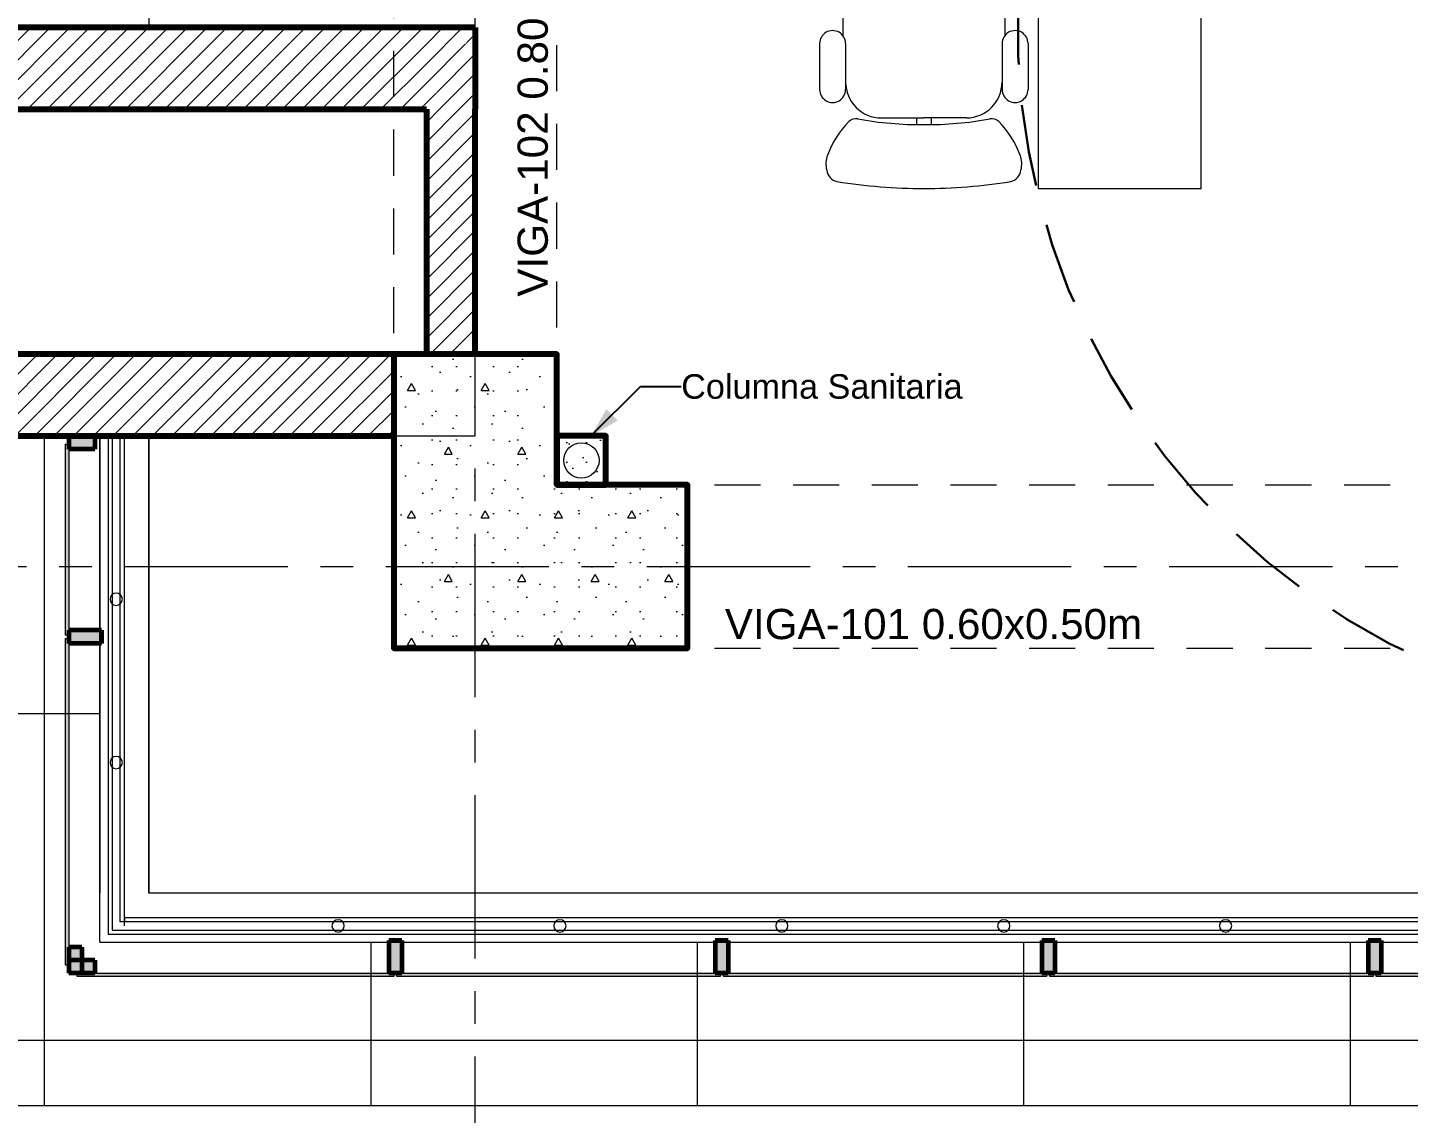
# Model space of a CAD drawing. Header units: inches. Extents: x -19 to 5698, y -728 to 92.
# Drawn here: x 100.449 to 104.678, y 5.776 to 9.1 of the extents above; entities that cross this region are included whole.
import ezdxf

# ---------------------------------------------------------------- set-up
doc = ezdxf.new("R2010")
doc.units = ezdxf.units.IN
doc.header["$MEASUREMENT"] = 0
doc.set_wipeout_variables(frame=1)
doc.header["$PDMODE"] = 1
for name, pattern in [('HIDDEN', [0.375, 0.25, -0.125]), ('Hidden Line', [0.195611, 0.141111, -0.0545]), ('Punto & Raya', [0.65, 0.5, -0.075, 0, -0.075]), ('Wipeout_Contour', [1, 0, -1])]:
    doc.linetypes.add(name, pattern=pattern)
doc.layers.get('0').update_dxf_attribs({"color": 61})
doc.layers.add('00 conduct tomacorr', color=120, linetype='HIDDEN', lineweight=30)
for name, color, linetype in [('02 _ ARQ _ ALB _ Cotas Ejes', 7, 'Continuous'), ('02 _ ARQ _ ALB _ Ejes Generales', 251, 'Continuous'), ('02 _ ARQ _ ALB _ Mobiliario', 7, 'Continuous'), ('02 _ ARQ _ ZON _ Espacio.3D', 7, 'Continuous'), ('08 _ STR _ EXT _ 06 Columnas', 7, 'Continuous'), ('08 _ STR _ EXT _ 07 Losa Aligerada', 7, 'Continuous'), ('08 _ STR _ EXT _ 09 Vigas', 251, 'Continuous'), ('Acabado - Muros', 7, 'Continuous'), ('Dibujo 2D - General', 7, 'Continuous'), ('Estructura - 03 LOSA', 7, 'Continuous'), ('Estructura - 04 MURO', 7, 'Continuous'), ('Estructura - Carga', 7, 'Continuous'), ('Interior - Escaleras & Barandillas', 7, 'Continuous'), ('MEP - HVAC', 7, 'Continuous'), ('Notas - Etiquetas', 7, 'Continuous')]:
    doc.layers.add(name, color=color, linetype=linetype)
doc.styles.add('Estilo_Generado_4', font='swisse.ttf')
doc.dimstyles.new('Estilo_Generado__1', dxfattribs={"dimtxt": 0.125, "dimasz": 0.095, "dimexe": 0.18, "dimexo": 0.3, "dimgap": 0, "dimtad": 0, "dimtih": 1, "dimtoh": 1, "dimzin": 0, "dimdsep": 46, "dimtxsty": 'Estilo_Generado_4', "dimblk": 'ARROWHEAD_6', "dimblk1": 'ARROWHEAD_6', "dimblk2": 'ARROWHEAD_6', "dimcen": 0.09, "dimse1": 1, "dimse2": 1, "dimclrd": 144, "dimclre": 144, "dimclrt": 7, "dimadec": 0, "dimazin": 0, "dimtfac": 1, "dimtdec": 4, "dimtmove": 0, "dimatfit": 3, "dimfxl": 1, "dimtolj": 1, "dimtzin": 0, "dimarcsym": 0})
doc.dimstyles.new('Estilo_Generado__8', dxfattribs={"dimtxt": 0.18, "dimasz": 0.0912, "dimexe": 0.18, "dimexo": 0.0625, "dimgap": 0, "dimtad": 0, "dimtih": 1, "dimtoh": 1, "dimdec": 4, "dimzin": 0, "dimdsep": 46, "dimcen": 0.09, "dimadec": 0, "dimazin": 0, "dimtfac": 1, "dimtdec": 4, "dimtmove": 0, "dimatfit": 3, "dimldrblk": 'ARROWHEAD_5', "dimfxl": 1, "dimtolj": 1, "dimtzin": 0, "dimarcsym": 0})
pattern_1 = [(45, (92.500015, 6e-09), (-0.03005204, 0.03005204), [])]

# ---------------------------------------------------------------- blocks, each defined once
blk = doc.blocks.new('ARROWHEAD_6')
at = {"color": 0, "linetype": 'Continuous', "lineweight": 0}
for p, q in [((-0.5, -0.5), (0.5, 0.5)), ((0, 0), (-1, 0))]:
    blk.add_line(p, q, dxfattribs=at)
blk = doc.blocks.new('*D89', base_point=(804.059, 0))
at = {"layer": '02 _ ARQ _ ALB _ Cotas Ejes', "color": 144, "linetype": 'Continuous', "lineweight": -2, "transparency": 16777216}
for p, q in [((101.915, 2.2841), (105.0886, 2.2841)), ((108.725, 2.2841), (105.476, 2.2841))]:
    blk.add_line(p, q, dxfattribs=at)
at = {"layer": 'Defpoints', "color": 0, "linetype": 'Continuous', "transparency": 16777216}
for p in [(101.82, 7.45), (108.82, 7.45), (108.82, 2.2841)]:
    blk.add_point(p, dxfattribs=at)
at = {"layer": '02 _ ARQ _ ALB _ Cotas Ejes', "color": 144, "linetype": 'Continuous', "lineweight": -2, "transparency": 16777216, "xscale": 0.095, "yscale": 0.095, "zscale": 0.095, "rotation": 180}
blk.add_blockref('ARROWHEAD_6', (101.82, 2.2841), dxfattribs=at)
at = {"layer": '02 _ ARQ _ ALB _ Cotas Ejes', "color": 144, "linetype": 'Continuous', "lineweight": -2, "transparency": 16777216, "xscale": 0.095, "yscale": 0.095, "zscale": 0.095}
blk.add_blockref('ARROWHEAD_6', (108.82, 2.2841), dxfattribs=at)
at = {"layer": '02 _ ARQ _ ALB _ Cotas Ejes', "color": 7, "linetype": 'Continuous', "lineweight": 13, "transparency": 16777216, "insert": (105.2823, 2.2841), "char_height": 0.125, "attachment_point": 5, "style": 'Estilo_Generado_4'}
blk.add_mtext('\\A1;7.00', dxfattribs=at)
blk = doc.blocks.new('ARROWHEAD_5')
at = {"linetype": 'Continuous', "lineweight": 0}
blk.add_hatch(color=0, dxfattribs=at).paths.add_polyline_path([(-1, 0.2679), (0, 0), (-1, -0.2679)])
at = {"color": 0, "linetype": 'Continuous', "lineweight": 0}
blk.add_line((0, 0), (-1, 0), dxfattribs=at)

msp = doc.modelspace()

# ---------------------------------------------------------------- linework, layer by layer
at = {"layer": '02 _ ARQ _ ALB _ Mobiliario', "color": 175, "linetype": 'Continuous', "lineweight": 13}
for p, q in [((102.9468, 9.1825), (102.9462, 9.0753)), ((103.4411, 9.1825), (103.4416, 9.0753)), ((102.8746, 9.051), (102.8746, 8.9108)), ((102.9544, 9.051), (102.9544, 8.9106)), ((103.4334, 9.051), (103.4334, 8.9106)), ((103.5133, 9.051), (103.5133, 8.9108)), ((103.0636, 8.8237), (103.1939, 8.8237)), ((103.1713, 8.8237), (103.1717, 8.8033)), ((103.3243, 8.8237), (103.1939, 8.8237)), ((103.2166, 8.8237), (103.2162, 8.8033))]:
    msp.add_line(p, q, dxfattribs=at)
at = {"layer": '02 _ ARQ _ ALB _ Mobiliario', "color": 175, "linetype": 'Continuous', "lineweight": 13, "flags": 128}
msp.add_lwpolyline([(104.0439, 9.9073), (102.2439, 9.9073), (102.2439, 9.3073), (103.5439, 9.3073), (103.5439, 8.6073), (104.0439, 8.6073)], close=True, dxfattribs=at)
at = {"layer": '02 _ ARQ _ ALB _ Mobiliario', "color": 175, "linetype": 'Continuous', "lineweight": 13}
for centre, major_axis, start_param, end_param in [((102.9145, 9.051), (0, 0.04), 4.712389, 7.853982), ((103.4734, 9.051), (0, 0.04), 4.712389, 7.853982), ((103.0636, 8.9332), (0, 0.1095), 1.570796, 3.141593), ((103.3243, 8.9332), (0, 0.1095), 3.141593, 4.712389), ((102.9145, 8.9108), (0, 0.04), 1.570796, 4.712389), ((103.4734, 8.9108), (0, 0.04), 1.570796, 4.712389), ((103.1688, 8.6093), (0, 0.2887), 0.790542, 1.21502), ((102.9849, 8.7926), (0, 0.0287), 6.044304, 7.092178), ((103.188, 9.9248), (0, 1.1218), 2.965095, 3.146853), ((103.1998, 9.9248), (0, 1.1218), 3.136332, 3.31809), ((103.4029, 8.7926), (0, 0.0287), 5.474192, 6.522066), ((103.219, 8.6093), (0, 0.2887), 5.068165, 5.492644), ((102.9681, 8.6828), (0, 0.0744), 1.199278, 1.825394), ((103.4197, 8.6828), (0, 0.0744), 4.457791, 5.083907), ((102.9379, 8.6692), (0, 0.0419), 1.691727, 2.899013), ((103.1935, 10.321), (0, 1.7134), 2.985379, 3.141822), ((103.1943, 10.321), (0, 1.7134), 3.141364, 3.297806), ((103.45, 8.6692), (0, 0.0419), 3.384172, 4.591459)]:
    msp.add_ellipse(centre, major_axis=major_axis, ratio=0.996858, start_param=start_param, end_param=end_param, dxfattribs=at)
at = {"layer": '02 _ ARQ _ ZON _ Espacio.3D', "color": 254, "linetype": 'Continuous', "lineweight": 0, "flags": 128}
msp.add_lwpolyline([(104.7701, 6.45), (104.7701, 17.35), (102.57, 17.35), (102.57, 16.9), (102.07, 16.9), (102.07, 16.4), (101.82, 16.4), (101.82, 16.15), (100.8201, 16.15), (100.8201, 13.25), (101.82, 13.25), (101.82, 12), (100.8201, 12), (100.8201, 9.1), (101.82, 9.1), (101.82, 8.1), (102.07, 8.1), (102.07, 7.7), (102.47, 7.7), (102.47, 7.2), (101.57, 7.2), (101.57, 7.85), (100.82, 7.85), (100.82, 6.45)], close=True, dxfattribs=at)
at = {"layer": '08 _ STR _ EXT _ 07 Losa Aligerada', "color": 7, "linetype": 'Continuous', "lineweight": 18, "flags": 128}
msp.add_lwpolyline([(108.7699, 43.8736), (108.7699, 39.9), (103.6201, 39.9), (103.6201, 40.95), (100.52, 40.95), (100.52, 37.7), (101.57, 37.7), (101.57, 33.9), (100.67, 33.9), (100.67, 27.9392), (100.17, 27.9392), (100.17, 5.8), (117.7353, 5.8)], dxfattribs=at)

# ---------------------------------------------------------------- texts
at = {"layer": 'Notas - Etiquetas', "color": 171, "linetype": 'Continuous', "lineweight": 13, "insert": (102.0433, 8.2763), "char_height": 0.0925, "attachment_point": 7, "rotation": 90, "style": 'Estilo_Generado_4'}
msp.add_mtext('\\A1;{\\pql;\\fSwis721 Ex BT|b0|i0|c0|p34;VIGA-102\\fSwis721 Ex BT|b0|i0|c0|p34; \\fSwis721 Ex BT|b0|i0|c0|p34;0.80\\fSwis721 Ex BT|b0|i0|c0|p34;x\\fSwis721 Ex BT|b0|i0|c0|p34;0.50\\fSwis721 Ex BT|b0|i0|c0|p34;m}', dxfattribs=at)
at = {"layer": 'Notas - Etiquetas', "color": 5, "linetype": 'Continuous', "lineweight": 35, "insert": (102.4507, 8.001), "char_height": 0.075, "attachment_point": 4, "style": 'Estilo_Generado_4'}
msp.add_mtext('\\A1;{\\pql;\\fSwis721 Ex BT|b0|i0|c0|p34;Columna Sanitaria}', dxfattribs=at)

# ---------------------------------------------------------------- next in the draw order: wipeouts: each hides what was drawn before it
at = {"color": 254, "linetype": 'Wipeout_Contour', "lineweight": 0, "ltscale": 4906.165759}
msp.add_wipeout([(117.0136, 5.8), (117.0136, 6.35), (100.6701, 6.35), (100.6701, 7.85), (100.17, 7.85), (100.17, 5.8)], dxfattribs=at).dxf.layer = 'Dibujo 2D - General'

# ---------------------------------------------------------------- next in the draw order: hatches: boundary and pattern name
at = {"layer": 'Acabado - Muros', "linetype": 'Continuous', "lineweight": 9}
for points in [[(100.565, 7.825), (100.565, 7.24), (100.575, 7.24), (100.575, 7.825)], [(100.565, 7.23), (100.565, 6.23), (100.575, 6.23), (100.575, 7.23)], [(100.6, 6.195), (101.57, 6.195), (101.57, 6.205), (100.6, 6.205)], [(101.58, 6.195), (102.57, 6.195), (102.57, 6.205), (101.58, 6.205)], [(102.58, 6.195), (103.57, 6.195), (103.57, 6.205), (102.58, 6.205)], [(103.58, 6.195), (104.57, 6.195), (104.57, 6.205), (103.58, 6.205)], [(104.58, 6.195), (105.57, 6.195), (105.57, 6.205), (104.58, 6.205)]]:
    msp.add_hatch(color=250, dxfattribs=at).paths.add_polyline_path(points)
at = {"layer": 'Acabado - Muros', "linetype": 'Continuous', "lineweight": 0}
for points in [[(100.615, 6.285), (100.575, 6.285), (100.575, 6.205), (100.615, 6.205)], [(100.655, 6.245), (100.575, 6.245), (100.575, 6.205), (100.655, 6.205)]]:
    msp.add_hatch(color=254, dxfattribs=at).paths.add_polyline_path(points)
at = {"layer": 'Dibujo 2D - General', "linetype": 'Continuous', "lineweight": 13}
h = msp.add_hatch(dxfattribs=at)
h.set_pattern_fill('CEMENTO_PULIDO_Y_BRUÑADO_FA', color=251, style=0, pattern_type=2)
h.set_pattern_definition([(0, (92.5, 6e-09), (0, 1), []), (90, (92.5, 6e-09), (-1, 0), [])])
h.paths.add_polyline_path([(117.0136, 5.8), (117.0136, 6.35), (100.6701, 6.35), (100.6701, 7.85), (100.17, 7.85), (100.17, 5.8)])
at = {"layer": 'Estructura - Carga', "linetype": 'Continuous', "lineweight": 13}
h = msp.add_hatch(dxfattribs=at)
h.set_pattern_fill('HORMIGÓN_ARMADO_0002', color=251, style=0, pattern_type=2)
h.set_pattern_definition([(0, (92.5, 6e-09), (0, 0.311769), [0.03, -0.15]), (0, (92.59, 0.1559), (0, 0.311769), [0.03, -0.15]), (60, (92.5, 6e-09), (-0.27, 0.1558846), [0.03, -0.15]), (60, (92.68, 6e-09), (-0.27, 0.1558846), [0.03, -0.15]), (120, (92.53, 6e-09), (0.27, 0.1558846), [0.03, -0.15]), (120, (92.71, 6e-09), (0.27, 0.1558846), [0.03, -0.15]), (0, (92.500015, 0.03), (0, 0.06), [0, -0.06, 0, -0.09]), (45, (92.530015, 0.03), (-0.0424264, 0.0424264), [0, -0.045, 0, -0.075])])
h.paths.add_polyline_path([(102.07, 7.7), (102.22, 7.7), (102.22, 7.85), (102.07, 7.85)])

# ---------------------------------------------------------------- next in the draw order: linework, layer by layer
at = {"layer": '00 conduct tomacorr'}
msp.add_arc((105.6062, 9.0965), 2.1246, 166.0873, 294.2501, dxfattribs=at)
at = {"layer": '08 _ STR _ EXT _ 09 Vigas', "color": 251, "linetype": 'Hidden Line', "lineweight": 13, "true_color": 0x636466}
for p, q in [((102.07, 7.7), (102.07, 16.9)), ((102.07, 7.7), (108.57, 7.7)), ((102.07, 7.2), (101.57, 7.2)), ((102.07, 7.2), (144.07, 7.2))]:
    msp.add_line(p, q, dxfattribs=at)
at = {"layer": 'Acabado - Muros', "color": 7, "linetype": 'Continuous', "lineweight": 60}
for p, q in [((100.575, 7.255), (100.575, 7.215)), ((100.615, 6.285), (100.575, 6.285)), ((100.575, 6.285), (100.575, 6.205)), ((100.615, 6.285), (100.615, 6.205)), ((100.655, 6.245), (100.575, 6.245)), ((100.575, 6.245), (100.575, 6.205)), ((100.655, 6.245), (100.655, 6.205)), ((100.655, 6.205), (100.575, 6.205)), ((100.615, 6.205), (100.575, 6.205)), ((101.595, 6.205), (101.555, 6.205)), ((102.595, 6.205), (102.555, 6.205)), ((103.595, 6.205), (103.555, 6.205)), ((104.595, 6.205), (104.555, 6.205))]:
    msp.add_line(p, q, dxfattribs=at)
at = {"layer": 'Acabado - Muros', "color": 7, "linetype": 'Continuous', "lineweight": 13, "flags": 128}
for points in [[(100.565, 7.825), (100.575, 7.825), (100.575, 7.24), (100.565, 7.24)], [(100.565, 7.23), (100.575, 7.23), (100.575, 6.23), (100.565, 6.23)], [(100.6, 6.195), (100.6, 6.205), (101.57, 6.205), (101.57, 6.195)], [(101.58, 6.195), (101.58, 6.205), (102.57, 6.205), (102.57, 6.195)], [(102.58, 6.195), (102.58, 6.205), (103.57, 6.205), (103.57, 6.195)], [(103.58, 6.195), (103.58, 6.205), (104.57, 6.205), (104.57, 6.195)], [(104.58, 6.195), (104.58, 6.205), (105.57, 6.205), (105.57, 6.195)]]:
    msp.add_lwpolyline(points, close=True, dxfattribs=at)
at = {"layer": 'Dibujo 2D - General', "color": 251, "linetype": 'Continuous', "lineweight": 13, "flags": 128}
msp.add_lwpolyline([(117.0136, 5.8), (117.0136, 6.35), (100.6701, 6.35), (100.6701, 7.85), (100.17, 7.85), (100.17, 5.8)], close=True, dxfattribs=at)
at = {"layer": 'Estructura - 03 LOSA', "color": 7, "linetype": 'Continuous', "lineweight": 18, "flags": 128}
msp.add_lwpolyline([(98.7701, 8.1, 0.414214), (99.0201, 7.85), (101.82, 7.85), (101.82, 9.1), (99.0201, 9.1, 0.414172), (98.7701, 8.85)], format="xyb", close=True, dxfattribs=at)
at = {"layer": 'Estructura - Carga', "color": 7, "linetype": 'Continuous', "lineweight": 80, "flags": 128}
msp.add_lwpolyline([(102.07, 7.7), (102.22, 7.7), (102.22, 7.85), (102.07, 7.85)], close=True, dxfattribs=at)
at = {"layer": 'MEP - HVAC', "color": 7, "linetype": 'Continuous', "lineweight": 13, "flags": 128}
msp.add_lwpolyline([(102.199, 7.775, -1), (102.091, 7.775, -1)], format="xyb", close=True, dxfattribs=at)

# ---------------------------------------------------------------- next in the draw order: texts
at = {"layer": 'Notas - Etiquetas', "color": 171, "linetype": 'Continuous', "lineweight": 13, "insert": (102.5844, 7.2267), "char_height": 0.0925, "attachment_point": 7, "style": 'Estilo_Generado_4'}
msp.add_mtext('\\A1;{\\pql;\\fSwis721 Ex BT|b0|i0|c0|p34;VIGA-101\\fSwis721 Ex BT|b0|i0|c0|p34; \\fSwis721 Ex BT|b0|i0|c0|p34;0.60\\fSwis721 Ex BT|b0|i0|c0|p34;x\\fSwis721 Ex BT|b0|i0|c0|p34;0.50\\fSwis721 Ex BT|b0|i0|c0|p34;m}', dxfattribs=at)

# ---------------------------------------------------------------- next in the draw order: leaders
at = {"layer": 'Notas - Etiquetas', "color": 144, "linetype": 'Continuous', "lineweight": 13, "annotation_type": 0, "has_hookline": 1, "hookline_direction": 0, "text_width": 1.0171}
msp.add_leader([(102.1742, 7.85), (102.3255, 8.001), (102.4507, 8.001)], dimstyle='Estilo_Generado__8', dxfattribs=at)

# ---------------------------------------------------------------- next in the draw order: wipeouts: each hides what was drawn before it
at = {"color": 254, "linetype": 'Wipeout_Contour', "lineweight": 0, "ltscale": 2439.629038}
msp.add_wipeout([(101.67, 8.85), (101.82, 8.85), (101.82, 9.1)], dxfattribs=at).dxf.layer = 'Estructura - 04 MURO'
at = {"color": 254, "linetype": 'Wipeout_Contour', "lineweight": 0, "ltscale": 2437.416936}
msp.add_wipeout([(100.67, 6.45), (100.67, 6.3), (100.82, 6.45)], dxfattribs=at).dxf.layer = 'Estructura - 04 MURO'

# ---------------------------------------------------------------- next in the draw order: hatches: boundary and pattern name
at = {"layer": 'Estructura - 04 MURO', "linetype": 'Continuous', "lineweight": 5}
h = msp.add_hatch(dxfattribs=at)
h.set_pattern_fill('LADRILLO_COMÚN_0002', color=250, style=0, pattern_type=2)
h.set_pattern_definition(pattern_1)
h.paths.add_polyline_path([(101.67, 8.85), (101.82, 8.85), (101.82, 9.1)])

# ---------------------------------------------------------------- next in the draw order: wipeouts: each hides what was drawn before it
at = {"color": 254, "linetype": 'Wipeout_Contour', "lineweight": 0, "ltscale": 2436.557937}
msp.add_wipeout([(100.82, 6.45), (100.67, 6.3), (100.82, 6.3)], dxfattribs=at).dxf.layer = 'Estructura - 04 MURO'

# ---------------------------------------------------------------- next in the draw order: linework, layer by layer
at = {"layer": 'Estructura - 04 MURO', "color": 7, "linetype": 'Continuous', "lineweight": 13, "flags": 128}
msp.add_lwpolyline([(100.67, 6.3), (100.67, 6.45)], dxfattribs=at)
at = {"layer": 'Interior - Escaleras & Barandillas', "color": 161, "linetype": 'Continuous', "lineweight": 13}
for p, q in [((100.695, 6.3625), (100.695, 6.35)), ((100.695, 6.35), (100.695, 6.325)), ((100.77, 6.375), (100.745, 6.375)), ((100.745, 6.375), (100.745, 6.3625)), ((100.745, 6.35), (100.745, 6.3625)), ((100.7825, 6.375), (100.77, 6.375)), ((100.695, 6.325), (100.745, 6.325)), ((100.745, 6.325), (100.77, 6.325)), ((100.77, 6.325), (100.7825, 6.325))]:
    msp.add_line(p, q, dxfattribs=at)

# ---------------------------------------------------------------- next in the draw order: wipeouts: each hides what was drawn before it
at = {"color": 254, "linetype": 'Wipeout_Contour', "lineweight": 0, "ltscale": 2440.492778}
msp.add_wipeout([(101.67, 9.1), (101.67, 8.85), (101.82, 9.1)], dxfattribs=at).dxf.layer = 'Estructura - 04 MURO'
at = {"color": 254, "linetype": 'Wipeout_Contour', "lineweight": 0, "ltscale": 3283.272966}
msp.add_wipeout([(100.82, 6.3), (117.6487, 6.3), (117.6487, 6.45), (100.82, 6.45)], dxfattribs=at).dxf.layer = 'Estructura - 04 MURO'

# ---------------------------------------------------------------- next in the draw order: hatches: boundary and pattern name
at = {"layer": 'Acabado - Muros', "linetype": 'Continuous', "lineweight": 0}
for points in [[(101.555, 6.305), (101.555, 6.205), (101.595, 6.205), (101.595, 6.305)], [(102.555, 6.305), (102.555, 6.205), (102.595, 6.205), (102.595, 6.305)], [(103.555, 6.305), (103.555, 6.205), (103.595, 6.205), (103.595, 6.305)], [(104.555, 6.305), (104.555, 6.205), (104.595, 6.205), (104.595, 6.305)]]:
    msp.add_hatch(color=254, dxfattribs=at).paths.add_polyline_path(points)
at = {"layer": 'Estructura - 04 MURO', "linetype": 'Continuous', "lineweight": 5}
h = msp.add_hatch(dxfattribs=at)
h.set_pattern_fill('LADRILLO_COMÚN_0002', color=250, style=0, pattern_type=2)
h.set_pattern_definition(pattern_1)
h.paths.add_polyline_path([(101.67, 9.1), (101.67, 8.85), (101.82, 9.1)])

# ---------------------------------------------------------------- next in the draw order: linework, layer by layer
at = {"layer": 'Acabado - Muros', "color": 7, "linetype": 'Continuous', "lineweight": 60}
for p, q in [((101.555, 6.305), (101.555, 6.205)), ((101.595, 6.305), (101.555, 6.305)), ((101.595, 6.305), (101.595, 6.205)), ((102.555, 6.305), (102.555, 6.205)), ((102.595, 6.305), (102.555, 6.305)), ((102.595, 6.305), (102.595, 6.205)), ((103.595, 6.305), (103.555, 6.305)), ((103.555, 6.305), (103.555, 6.205)), ((103.595, 6.305), (103.595, 6.205)), ((104.555, 6.305), (104.555, 6.205)), ((104.595, 6.305), (104.555, 6.305)), ((104.595, 6.305), (104.595, 6.205))]:
    msp.add_line(p, q, dxfattribs=at)
at = {"layer": 'Estructura - 04 MURO', "color": 7, "linetype": 'Continuous', "lineweight": 80, "flags": 128}
msp.add_lwpolyline([(101.82, 9.1), (101.82, 8.85)], dxfattribs=at)
at = {"layer": 'Estructura - 04 MURO', "color": 7, "linetype": 'Continuous', "lineweight": 13, "flags": 128}
for points in [[(117.6487, 6.45), (100.82, 6.45)], [(100.67, 6.3), (117.6487, 6.3)]]:
    msp.add_lwpolyline(points, dxfattribs=at)
at = {"layer": 'Interior - Escaleras & Barandillas', "color": 161, "linetype": 'Continuous', "lineweight": 13}
for p, q in [((122.4696, 6.3625), (100.7325, 6.3625)), ((122.4696, 6.3625), (100.7325, 6.3625)), ((122.4696, 6.3625), (100.7325, 6.3625)), ((122.4696, 6.375), (100.7825, 6.375)), ((100.7075, 6.3375), (122.4696, 6.3375)), ((100.7075, 6.3375), (122.4696, 6.3375)), ((100.7075, 6.3375), (122.4696, 6.3375)), ((100.7825, 6.325), (122.4696, 6.325))]:
    msp.add_line(p, q, dxfattribs=at)
at = {"layer": 'Interior - Escaleras & Barandillas', "color": 161, "linetype": 'Continuous', "lineweight": 13, "flags": 128}
for points in [[(101.3997, 6.3687, 1), (101.3997, 6.3312, 1)], [(102.0793, 6.3687, 1), (102.0793, 6.3312, 1)], [(102.759, 6.3687, 1), (102.759, 6.3312, 1)], [(103.4387, 6.3687, 1), (103.4387, 6.3312, 1)], [(104.1184, 6.3687, 1), (104.1184, 6.3312, 1)]]:
    msp.add_lwpolyline(points, format="xyb", close=True, dxfattribs=at)

# ---------------------------------------------------------------- next in the draw order: dimensions: what is measured, and where the dimension line sits
at = {"layer": '02 _ ARQ _ ALB _ Cotas Ejes', "color": 144, "linetype": 'Continuous', "lineweight": 13}
dim = msp.add_linear_dim(base=(108.82, 2.2841), p1=(101.82, 7.45), p2=(108.82, 7.45), dimstyle='Estilo_Generado__1', dxfattribs=at)
dim.commit()
dim.dimension.update_dxf_attribs({"geometry": '*D89', "text_midpoint": (105.2823, 2.2841), "dimtype": 160})

# ---------------------------------------------------------------- next in the draw order: wipeouts: each hides what was drawn before it
at = {"color": 254, "linetype": 'Wipeout_Contour', "lineweight": 0, "ltscale": 3247.815187}
msp.add_wipeout([(99.0201, 9.1), (99.0201, 8.85), (101.67, 8.85), (101.67, 9.1)], dxfattribs=at).dxf.layer = 'Estructura - 04 MURO'
at = {"color": 254, "linetype": 'Wipeout_Contour', "lineweight": 0, "ltscale": 3249.343625}
msp.add_wipeout([(100.82, 6.45), (100.82, 7.85), (100.67, 7.85), (100.67, 6.45)], dxfattribs=at).dxf.layer = 'Estructura - 04 MURO'

# ---------------------------------------------------------------- next in the draw order: hatches: boundary and pattern name
at = {"layer": 'Acabado - Muros', "linetype": 'Continuous', "lineweight": 0}
msp.add_hatch(color=254, dxfattribs=at).paths.add_polyline_path([(100.675, 7.255), (100.575, 7.255), (100.575, 7.215), (100.675, 7.215)])
at = {"layer": 'Estructura - 04 MURO', "linetype": 'Continuous', "lineweight": 5}
h = msp.add_hatch(dxfattribs=at)
h.set_pattern_fill('LADRILLO_COMÚN_0002', color=250, style=0, pattern_type=2)
h.set_pattern_definition(pattern_1)
h.paths.add_polyline_path([(99.0201, 9.1), (99.0201, 8.85), (101.67, 8.85), (101.67, 9.1)])

# ---------------------------------------------------------------- next in the draw order: linework, layer by layer
at = {"layer": '02 _ ARQ _ ALB _ Ejes Generales', "color": 251, "linetype": 'Punto & Raya', "lineweight": 13, "true_color": 0x636466}
msp.add_line((98.3454, 7.45), (147.07, 7.45), dxfattribs=at)
at = {"layer": 'Acabado - Muros', "color": 7, "linetype": 'Continuous', "lineweight": 60}
for p, q in [((100.655, 7.81), (100.575, 7.81)), ((100.675, 7.255), (100.575, 7.255)), ((100.675, 7.255), (100.675, 7.215)), ((100.675, 7.215), (100.575, 7.215))]:
    msp.add_line(p, q, dxfattribs=at)
at = {"layer": 'Estructura - 04 MURO', "color": 7, "linetype": 'Continuous', "lineweight": 80, "flags": 128}
for points in [[(101.82, 9.1), (99.0201, 9.1)], [(99.0201, 8.85), (101.67, 8.85)]]:
    msp.add_lwpolyline(points, dxfattribs=at)
at = {"layer": 'Estructura - 04 MURO', "color": 7, "linetype": 'Continuous', "lineweight": 13, "flags": 128}
for points in [[(100.67, 7.85), (100.82, 7.85)], [(100.67, 7.85), (100.67, 6.45)], [(100.82, 6.45), (100.82, 7.85)]]:
    msp.add_lwpolyline(points, dxfattribs=at)
at = {"layer": 'Interior - Escaleras & Barandillas', "color": 161, "linetype": 'Continuous', "lineweight": 13, "flags": 128}
for points in [[(100.7388, 7.35, 1), (100.7013, 7.35, 1)], [(100.7388, 6.85, 1), (100.7013, 6.85, 1)]]:
    msp.add_lwpolyline(points, format="xyb", close=True, dxfattribs=at)

# ---------------------------------------------------------------- next in the draw order: wipeouts: each hides what was drawn before it
at = {"color": 254, "linetype": 'Wipeout_Contour', "lineweight": 0, "ltscale": 3253.393488}
msp.add_wipeout([(101.82, 8.1), (101.82, 8.85), (101.67, 8.85), (101.67, 8.1)], dxfattribs=at).dxf.layer = 'Estructura - 04 MURO'
at = {"color": 254, "linetype": 'Wipeout_Contour', "lineweight": 0, "ltscale": 3247.573542}
msp.add_wipeout([(101.57, 8.1), (99.0201, 8.1), (99.0201, 7.85), (101.57, 7.85)], dxfattribs=at).dxf.layer = 'Estructura - 04 MURO'

# ---------------------------------------------------------------- next in the draw order: hatches: boundary and pattern name
at = {"layer": '08 _ STR _ EXT _ 06 Columnas', "linetype": 'Continuous', "lineweight": 9}
h = msp.add_hatch(dxfattribs=at)
h.set_pattern_fill('HORMIGÓN_EN_MASA_0002', style=0, pattern_type=2)
h.set_pattern_definition([(0, (92.5, 6e-09), (0, 0.389711), [0.024375, -0.200625]), (0, (92.6125, 0.19486), (0, 0.389711), [0.024375, -0.200625]), (60, (92.5, 6e-09), (-0.3375, 0.194856), [0.024375, -0.200625]), (60, (92.725, 6e-09), (-0.3375, 0.194856), [0.024375, -0.200625]), (120, (92.5244, 6e-09), (0.3375, 0.194856), [0.024375, -0.200625]), (120, (92.7494, 6e-09), (0.3375, 0.194856), [0.024375, -0.200625]), (0, (92.500015, 0.0375), (0, 0.075), [0, -0.075, 0, -0.1125]), (45, (92.537515, 0.0375), (-0.053033, 0.053033), [0, -0.05625, 0, -0.09375])])
h.paths.add_polyline_path([(101.57, 8.1), (101.57, 7.2), (102.47, 7.2), (102.47, 7.7), (102.07, 7.7), (102.07, 8.1)])
at = {"layer": 'Acabado - Muros', "linetype": 'Continuous', "lineweight": 0}
msp.add_hatch(color=254, dxfattribs=at).paths.add_polyline_path([(100.655, 7.81), (100.655, 7.85), (100.575, 7.85), (100.575, 7.81)])
at = {"layer": 'Estructura - 04 MURO', "linetype": 'Continuous', "lineweight": 5}
h = msp.add_hatch(dxfattribs=at)
h.set_pattern_fill('LADRILLO_COMÚN_0002', color=250, style=0, pattern_type=2)
h.set_pattern_definition(pattern_1)
h.paths.add_polyline_path([(101.82, 8.1), (101.82, 8.85), (101.67, 8.85), (101.67, 8.1)])
h = msp.add_hatch(dxfattribs=at)
h.set_pattern_fill('LADRILLO_COMÚN_0002', color=250, style=0, pattern_type=2)
h.set_pattern_definition(pattern_1)
h.paths.add_polyline_path([(101.57, 8.1), (99.0201, 8.1), (99.0201, 7.85), (101.57, 7.85)])

# ---------------------------------------------------------------- next in the draw order: linework, layer by layer
at = {"layer": '02 _ ARQ _ ALB _ Ejes Generales', "color": 251, "linetype": 'Punto & Raya', "lineweight": 13, "true_color": 0x636466}
msp.add_line((101.82, 3.05), (101.82, 44.9), dxfattribs=at)
at = {"layer": '08 _ STR _ EXT _ 06 Columnas', "color": 7, "linetype": 'Continuous', "lineweight": 80, "flags": 128}
msp.add_lwpolyline([(101.57, 8.1), (101.57, 7.2), (102.47, 7.2), (102.47, 7.7), (102.07, 7.7), (102.07, 8.1)], close=True, dxfattribs=at)
at = {"layer": '08 _ STR _ EXT _ 09 Vigas', "color": 251, "linetype": 'Hidden Line', "lineweight": 13, "true_color": 0x636466}
msp.add_line((101.57, 7.2), (101.57, 17.4), dxfattribs=at)
at = {"layer": 'Acabado - Muros', "color": 7, "linetype": 'Continuous', "lineweight": 60}
for p, q in [((100.575, 7.85), (100.575, 7.81)), ((100.655, 7.85), (100.575, 7.85)), ((100.655, 7.85), (100.655, 7.81))]:
    msp.add_line(p, q, dxfattribs=at)
at = {"layer": 'Estructura - 04 MURO', "color": 7, "linetype": 'Continuous', "lineweight": 80, "flags": 128}
for points in [[(101.67, 8.85), (101.67, 8.1)], [(101.82, 8.1), (101.82, 8.85)], [(101.57, 8.1), (99.0201, 8.1)], [(99.0201, 7.85), (101.57, 7.85)]]:
    msp.add_lwpolyline(points, dxfattribs=at)
at = {"layer": 'Interior - Escaleras & Barandillas', "color": 161, "linetype": 'Continuous', "lineweight": 13}
for p, q in [((100.6951, 7.85), (100.695, 6.3625)), ((100.7451, 7.85), (100.6951, 7.85)), ((100.7076, 7.85), (100.7075, 6.3375)), ((100.7076, 7.85), (100.7075, 6.3375)), ((100.7076, 7.85), (100.7075, 6.3375)), ((100.7326, 7.85), (100.7076, 7.85)), ((100.7326, 7.85), (100.7076, 7.85)), ((100.7326, 7.85), (100.7076, 7.85)), ((100.7325, 6.3625), (100.7326, 7.85)), ((100.7325, 6.3625), (100.7326, 7.85)), ((100.7325, 6.3625), (100.7326, 7.85)), ((100.745, 6.3625), (100.7451, 7.85))]:
    msp.add_line(p, q, dxfattribs=at)

doc.saveas('drawing.dxf')
